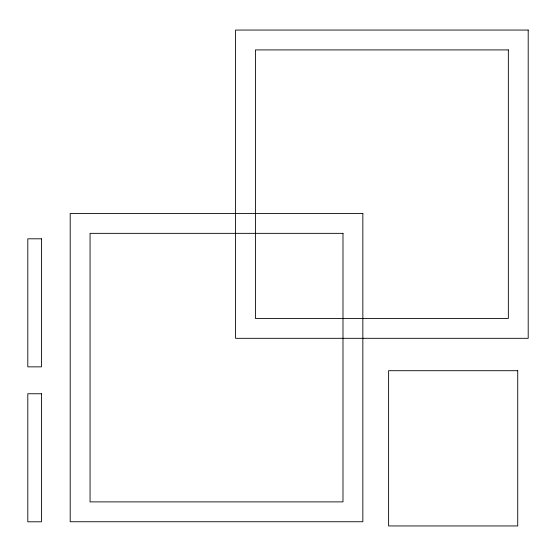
<?xml version="1.0" encoding="UTF-8"?>
<svg xmlns="http://www.w3.org/2000/svg" width="556" height="556" viewBox="0 0 556 556"><rect width="100%" height="100%" fill="white"/><g stroke="black" fill="none" stroke-linecap="round" stroke-linejoin="round"><path stroke-width="0.83" d="M528.2 30.059L235.556 30.059L235.556 338.312L528.2 338.312L528.2 30.059M508.344 49.915L255.412 49.915L255.412 318.456L508.344 318.456L508.344 49.915M362.846 213.49L70.202 213.49L70.202 521.743L362.846 521.743L362.846 213.49M342.989 233.346L90.058 233.346L90.058 501.887L342.989 501.887L342.989 233.346M41.436 238.809L27.8 238.809L27.8 366.856L41.436 366.856L41.436 238.809M517.726 370.706L388.616 370.706L388.616 525.941L517.726 525.941L517.726 370.706M41.436 393.759L27.8 393.759L27.8 521.799L41.436 521.799L41.436 393.759"/></g></svg>
